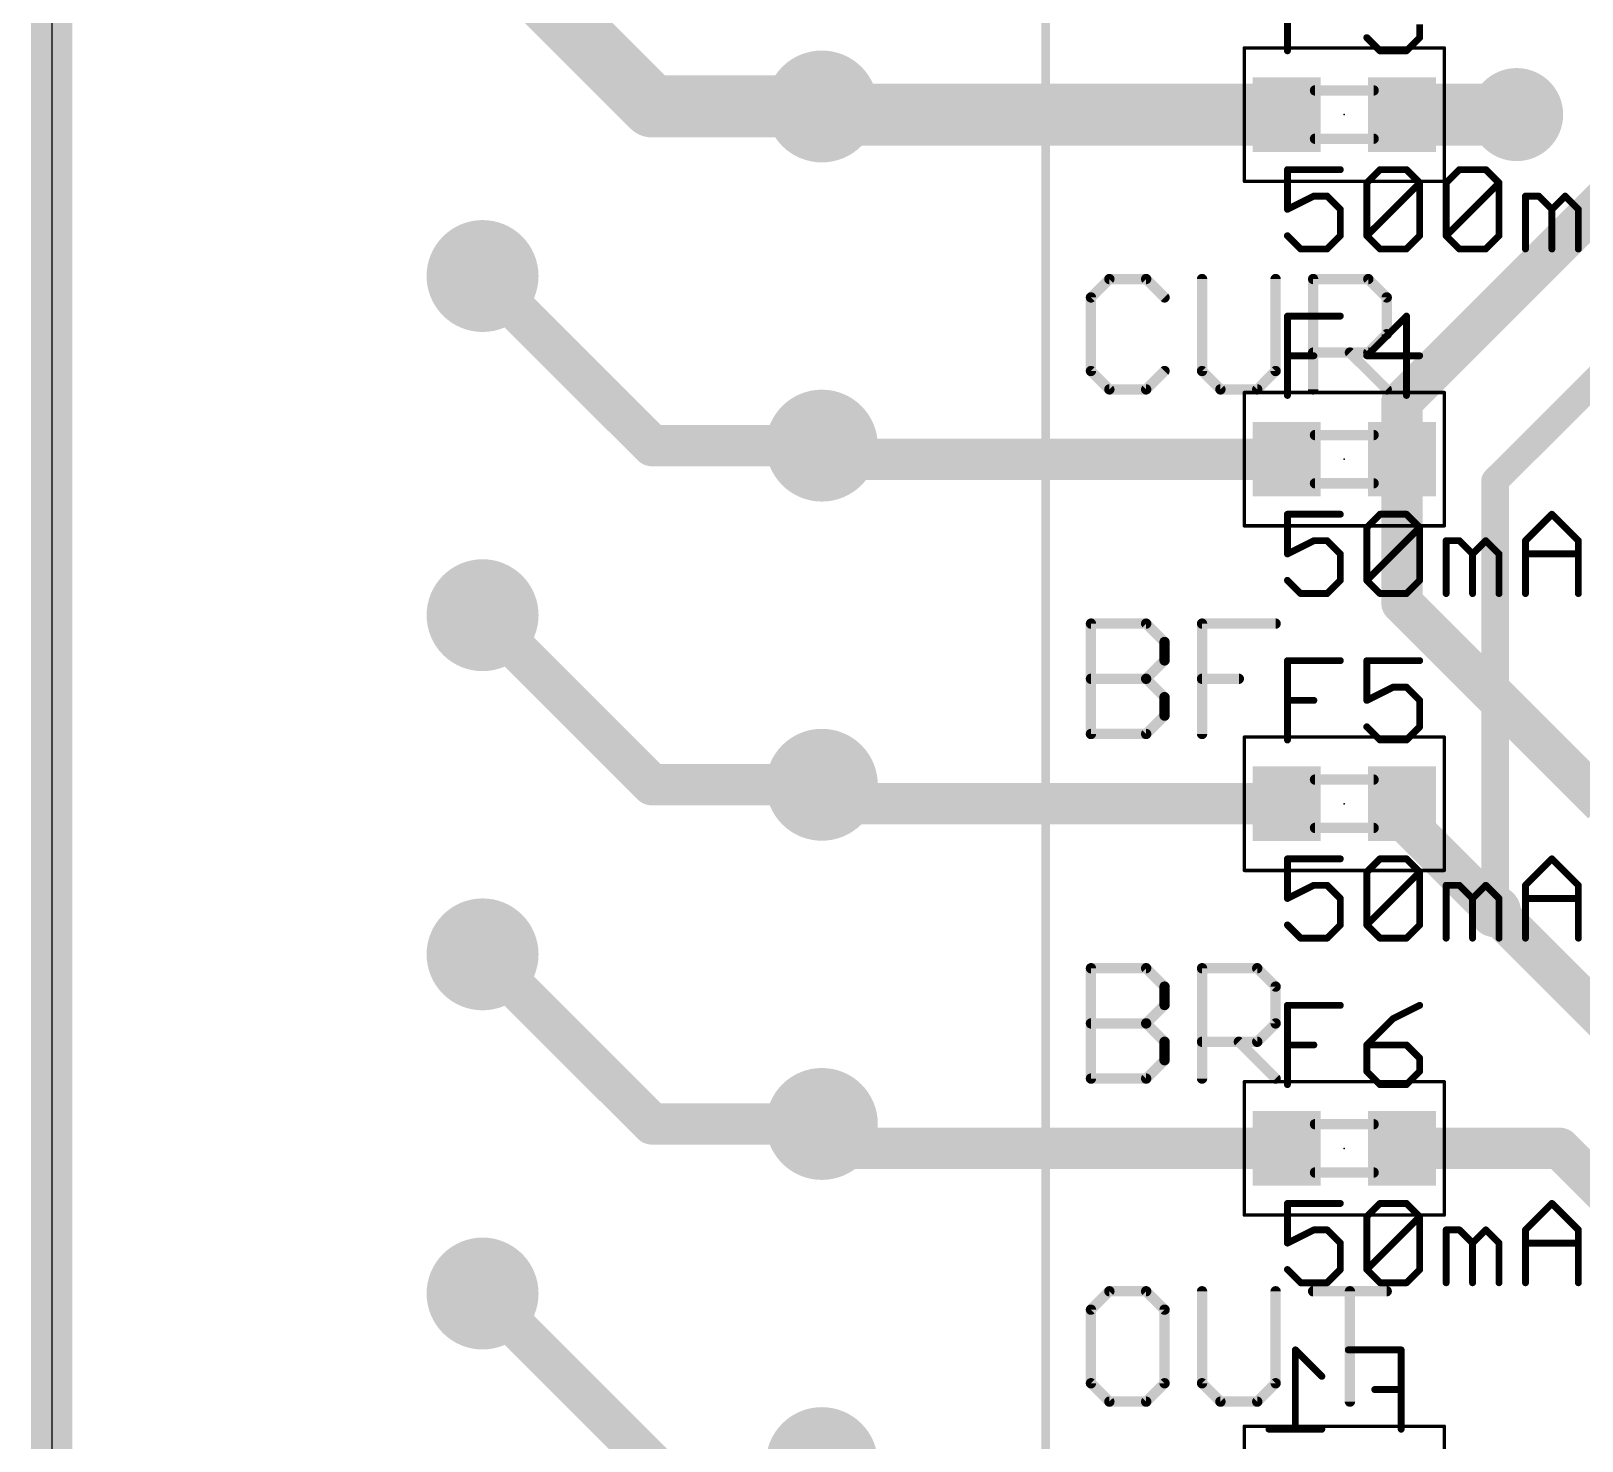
# Model space of a CAD drawing. Extents: x -0.3 to 57.5, y -11.6 to 53.6.
# Drawn here: x -0.3 to 22.55, y 12.2 to 32.98 of the extents above; entities that cross this region are included whole.
import ezdxf

# ---------------------------------------------------------------- set-up
doc = ezdxf.new("R2010")
doc.units = 0
for name, color, linetype in [('1', 14, 'CONTINUOUS'), ('16', 174, 'CONTINUOUS'), ('17', 94, 'CONTINUOUS'), ('18', 94, 'CONTINUOUS'), ('20', 178, 'CONTINUOUS'), ('21', 251, 'CONTINUOUS'), ('23', 178, 'CONTINUOUS'), ('25', 251, 'CONTINUOUS'), ('26', 251, 'CONTINUOUS'), ('27', 251, 'CONTINUOUS'), ('39', 14, 'CONTINUOUS'), ('40', 174, 'CONTINUOUS'), ('51', 251, 'CONTINUOUS')]:
    doc.layers.add(name, color=color, linetype=linetype)

# ---------------------------------------------------------------- blocks, each defined once
blk = doc.blocks.new('ROUNDP')
at = {"const_width": 0.5}
blk.add_lwpolyline([(0, -0.25, 1), (0, 0.25, 1), (0, -0.25)], format="xyb", dxfattribs=at)
blk = doc.blocks.new('RECT')
blk.add_solid([(-0.5, -0.5), (0.5, -0.5), (-0.5, 0.5), (0.5, 0.5)])
blk = doc.blocks.new('ROUNDV')
at = {"const_width": 0.5}
blk.add_lwpolyline([(0, -0.25, 1), (0, 0.25, 1), (0, -0.25)], format="xyb", dxfattribs=at)

msp = doc.modelspace()

# ---------------------------------------------------------------- linework, layer by layer
at = {"layer": '1'}
for points, const_width in [([(0, 53.34), (0, 0)], 0.4064), ([(6.35, 34.37), (8.85, 31.87)], 0.9144), ([(8.85, 31.87), (11.35, 31.87)], 0.9144), ([(11.47, 31.75), (18.2, 31.75)], 0.9144), ([(11.35, 31.87), (11.47, 31.75)], 0.6096), ([(19.9, 31.75), (21.59, 31.75)], 0.9144), ([(24.13, 31.75), (19.9, 27.52)], 0.6096), ([(6.35, 29.37), (8.85, 26.87)], 0.6096), ([(19.9, 27.52), (19.9, 26.67)], 0.6096), ([(8.85, 26.87), (11.35, 26.87)], 0.6096), ([(11.35, 26.87), (11.55, 26.67)], 0.6096), ([(11.55, 26.67), (18.2, 26.67)], 0.6096), ([(19.9, 26.67), (19.9, 24.55)], 0.6096), ([(19.9, 24.55), (22.86, 21.59)], 0.6096), ([(6.35, 24.37), (8.85, 21.87)], 0.6096), ([(8.85, 21.87), (11.35, 21.87)], 0.6096), ([(11.35, 21.87), (11.63, 21.59)], 0.6096), ([(11.63, 21.59), (18.2, 21.59)], 0.6096), ([(19.9, 21.59), (19.9, 21.375)], 0.6096), ([(19.9, 21.375), (21.2725, 20.0025)], 0.6096), ([(21.2725, 20.0025), (24.13, 17.145)], 0.6096), ([(6.35, 19.37), (8.85, 16.87)], 0.6096), ([(8.85, 16.87), (11.35, 16.87)], 0.6096), ([(11.35, 16.87), (11.71, 16.51)], 0.6096), ([(11.71, 16.51), (18.2, 16.51)], 0.6096), ([(19.9, 16.51), (22.225, 16.51)], 0.6096), ([(22.225, 16.51), (23.495, 15.24)], 0.6096), ([(6.35, 14.37), (8.85, 11.87)], 0.6096)]:
    msp.add_lwpolyline(points, dxfattribs=dict(at, const_width=const_width))
for points, const_width in [([(8.85, 32.0986, 1), (8.85, 31.6414)], 0.4572), ([(8.6884, 31.7084, 1), (9.0116, 32.0316)], 0.4572), ([(11.35, 31.6414, 1), (11.35, 32.0986)], 0.4572), ([(11.47, 31.9786, 1), (11.47, 31.5214)], 0.4572), ([(11.4578, 31.9778, 1), (11.2422, 31.7622)], 0.3048), ([(11.3622, 31.6422, 1), (11.5778, 31.8578)], 0.3048), ([(18.2, 31.5214, 1), (18.2, 31.9786)], 0.4572), ([(19.9, 31.9786, 1), (19.9, 31.5214)], 0.4572), ([(21.59, 31.5214, 1), (21.59, 31.9786)], 0.4572), ([(6.4578, 29.4778, 1), (6.2422, 29.2622)], 0.3048), ([(19.7922, 27.6278, 1), (20.0078, 27.4122)], 0.3048), ([(20.0524, 27.52, 1), (19.7476, 27.52)], 0.3048), ([(8.85, 27.0224, 1), (8.85, 26.7176)], 0.3048), ([(8.7422, 26.7622, 1), (8.9578, 26.9778)], 0.3048), ([(11.4578, 26.9778, 1), (11.2422, 26.7622)], 0.3048), ([(11.35, 26.7176, 1), (11.35, 27.0224)], 0.3048), ([(11.55, 26.8224, 1), (11.55, 26.5176)], 0.3048), ([(18.2, 26.5176, 1), (18.2, 26.8224)], 0.3048), ([(20.0524, 26.67, 1), (19.7476, 26.67)], 0.3048), ([(11.4422, 26.5622, 1), (11.6578, 26.7778)], 0.3048), ([(19.7476, 26.67, 1), (20.0524, 26.67)], 0.3048), ([(20.0078, 24.6578, 1), (19.7922, 24.4422)], 0.3048), ([(19.7476, 24.55, 1), (20.0524, 24.55)], 0.3048), ([(6.4578, 24.4778, 1), (6.2422, 24.2622)], 0.3048), ([(8.85, 22.0224, 1), (8.85, 21.7176)], 0.3048), ([(11.4578, 21.9778, 1), (11.2422, 21.7622)], 0.3048), ([(11.35, 21.7176, 1), (11.35, 22.0224)], 0.3048), ([(8.7422, 21.7622, 1), (8.9578, 21.9778)], 0.3048), ([(11.63, 21.7424, 1), (11.63, 21.4376)], 0.3048), ([(11.5222, 21.4822, 1), (11.7378, 21.6978)], 0.3048), ([(18.2, 21.4376, 1), (18.2, 21.7424)], 0.3048), ([(20.0524, 21.59, 1), (19.7476, 21.59)], 0.3048), ([(20.0078, 21.4828, 1), (19.7922, 21.2672)], 0.3048), ([(19.7476, 21.375, 1), (20.0524, 21.375)], 0.3048), ([(21.3803, 20.1103, 1), (21.1647, 19.8947)], 0.3048), ([(21.1647, 19.8947, 1), (21.3803, 20.1103)], 0.3048), ([(6.4578, 19.4778, 1), (6.2422, 19.2622)], 0.3048), ([(8.85, 17.0224, 1), (8.85, 16.7176)], 0.3048), ([(11.4578, 16.9778, 1), (11.2422, 16.7622)], 0.3048), ([(11.35, 16.7176, 1), (11.35, 17.0224)], 0.3048), ([(8.7422, 16.7622, 1), (8.9578, 16.9778)], 0.3048), ([(11.71, 16.6624, 1), (11.71, 16.3576)], 0.3048), ([(11.6022, 16.4022, 1), (11.8178, 16.6178)], 0.3048), ([(18.2, 16.3576, 1), (18.2, 16.6624)], 0.3048), ([(19.9, 16.6624, 1), (19.9, 16.3576)], 0.3048), ([(22.3328, 16.6178, 1), (22.1172, 16.4022)], 0.3048), ([(22.225, 16.3576, 1), (22.225, 16.6624)], 0.3048), ([(6.4578, 14.4778, 1), (6.2422, 14.2622)], 0.3048)]:
    msp.add_lwpolyline(points, format="xyb", dxfattribs=dict(at, const_width=const_width))
at = {"layer": '16'}
for points, const_width in [([(0, 0), (0, 53.34)], 0.6096), ([(23.495, 28.575), (21.2725, 26.3525)], 0.4064), ([(21.2725, 26.3525), (21.2725, 20.0025)], 0.4064)]:
    msp.add_lwpolyline(points, dxfattribs=dict(at, const_width=const_width))
at = {"layer": '16', "const_width": 0.2032}
for points in [[(21.3741, 26.3525, 1), (21.1709, 26.3525)], [(21.2007, 26.4243, 1), (21.3443, 26.2807)], [(21.1709, 20.0025, 1), (21.3741, 20.0025)]]:
    msp.add_lwpolyline(points, format="xyb", dxfattribs=at)
at = {"layer": '20'}
msp.add_line((0, 53.33), (0, 0), dxfattribs=at)
at = {"layer": '21'}
for points, const_width in [([(-0.15, 42.12), (-0.15, 8.81)], 0.127), ([(14.65, 8.81), (14.65, 42.12)], 0.127), ([(15.5874, 29.3257), (15.3162, 29.0545)], 0.1524), ([(16.1297, 29.3257), (15.5874, 29.3257)], 0.1524), ([(16.4009, 29.0545), (16.1297, 29.3257)], 0.1524), ([(16.9534, 29.3257), (16.9534, 27.9699)], 0.1524), ([(18.038, 27.9699), (18.038, 29.3257)], 0.1524), ([(18.5905, 27.6987), (18.5905, 29.3257)], 0.1524), ([(18.5905, 29.3257), (19.404, 29.3257)], 0.1524), ([(19.404, 29.3257), (19.6752, 29.0545)], 0.1524), ([(15.3162, 29.0545), (15.3162, 27.9699)], 0.1524), ([(19.6752, 29.0545), (19.6752, 28.5122)], 0.1524), ([(19.6752, 28.5122), (19.404, 28.241)], 0.1524), ([(19.404, 28.241), (18.5905, 28.241)], 0.1524), ([(19.1328, 28.241), (19.6752, 27.6987)], 0.1524), ([(15.3162, 27.9699), (15.5874, 27.6987)], 0.1524), ([(16.1297, 27.6987), (16.4009, 27.9699)], 0.1524), ([(16.9534, 27.9699), (17.2245, 27.6987)], 0.1524), ([(17.7669, 27.6987), (18.038, 27.9699)], 0.1524), ([(15.5874, 27.6987), (16.1297, 27.6987)], 0.1524), ([(17.2245, 27.6987), (17.7669, 27.6987)], 0.1524), ([(15.3162, 22.6187), (15.3162, 24.2457)], 0.1524), ([(15.3162, 24.2457), (16.1297, 24.2457)], 0.1524), ([(16.1297, 24.2457), (16.4009, 23.9745)], 0.1524), ([(16.9534, 22.6187), (16.9534, 24.2457)], 0.1524), ([(16.9534, 24.2457), (18.038, 24.2457)], 0.1524), ([(16.4009, 23.9745), (16.4009, 23.7034)], 0.1524), ([(16.4009, 23.7034), (16.1297, 23.4322)], 0.1524), ([(15.3162, 23.4322), (16.1297, 23.4322)], 0.1524), ([(16.1297, 23.4322), (16.4009, 23.161)], 0.1524), ([(16.9534, 23.4322), (17.4957, 23.4322)], 0.1524), ([(16.4009, 23.161), (16.4009, 22.8899)], 0.1524), ([(16.4009, 22.8899), (16.1297, 22.6187)], 0.1524), ([(16.1297, 22.6187), (15.3162, 22.6187)], 0.1524), ([(15.3162, 17.5387), (15.3162, 19.1657)], 0.1524), ([(15.3162, 19.1657), (16.1297, 19.1657)], 0.1524), ([(16.1297, 19.1657), (16.4009, 18.8945)], 0.1524), ([(16.9534, 17.5387), (16.9534, 19.1657)], 0.1524), ([(16.9534, 19.1657), (17.7669, 19.1657)], 0.1524), ([(17.7669, 19.1657), (18.038, 18.8945)], 0.1524), ([(16.4009, 18.8945), (16.4009, 18.6234)], 0.1524), ([(18.038, 18.8945), (18.038, 18.3522)], 0.1524), ([(16.4009, 18.6234), (16.1297, 18.3522)], 0.1524), ([(15.3162, 18.3522), (16.1297, 18.3522)], 0.1524), ([(16.1297, 18.3522), (16.4009, 18.081)], 0.1524), ([(18.038, 18.3522), (17.7669, 18.081)], 0.1524), ([(16.4009, 18.081), (16.4009, 17.8099)], 0.1524), ([(17.7669, 18.081), (16.9534, 18.081)], 0.1524), ([(17.4957, 18.081), (18.038, 17.5387)], 0.1524), ([(16.4009, 17.8099), (16.1297, 17.5387)], 0.1524), ([(16.1297, 17.5387), (15.3162, 17.5387)], 0.1524), ([(15.5874, 14.4032), (15.3162, 14.132)], 0.1524), ([(16.1297, 14.4032), (15.5874, 14.4032)], 0.1524), ([(16.4009, 14.132), (16.1297, 14.4032)], 0.1524), ([(16.9534, 14.4032), (16.9534, 13.0474)], 0.1524), ([(18.038, 13.0474), (18.038, 14.4032)], 0.1524), ([(18.5905, 14.4032), (19.6752, 14.4032)], 0.1524), ([(19.1328, 12.7762), (19.1328, 14.4032)], 0.1524), ([(15.3162, 14.132), (15.3162, 13.0474)], 0.1524), ([(16.4009, 13.0474), (16.4009, 14.132)], 0.1524), ([(15.3162, 13.0474), (15.5874, 12.7762)], 0.1524), ([(16.1297, 12.7762), (16.4009, 13.0474)], 0.1524), ([(16.9534, 13.0474), (17.2245, 12.7762)], 0.1524), ([(17.7669, 12.7762), (18.038, 13.0474)], 0.1524), ([(15.5874, 12.7762), (16.1297, 12.7762)], 0.1524), ([(17.2245, 12.7762), (17.7669, 12.7762)], 0.1524)]:
    msp.add_lwpolyline(points, dxfattribs=dict(at, const_width=const_width))
at = {"layer": '21', "const_width": 0.0762}
for points in [[(15.5874, 29.3638, 1), (15.5874, 29.2876)], [(15.6143, 29.2987, 1), (15.5604, 29.3526)], [(16.1566, 29.3526, 1), (16.1028, 29.2987)], [(16.1297, 29.2876, 1), (16.1297, 29.3638)], [(16.9915, 29.3257, 1), (16.9153, 29.3257)], [(18.0761, 29.3257, 1), (17.9999, 29.3257)], [(18.6286, 29.3257, 1), (18.5524, 29.3257)], [(18.5905, 29.3638, 1), (18.5905, 29.2876)], [(19.4309, 29.3526, 1), (19.3771, 29.2987)], [(19.404, 29.2876, 1), (19.404, 29.3638)], [(15.3543, 29.0545, 1), (15.2781, 29.0545)], [(15.2893, 29.0815, 1), (15.3431, 29.0276)], [(16.3739, 29.0276, 1), (16.4278, 29.0815)], [(19.7133, 29.0545, 1), (19.6371, 29.0545)], [(19.6482, 29.0276, 1), (19.7021, 29.0815)], [(19.7021, 28.4853, 1), (19.6482, 28.5391)], [(19.6371, 28.5122, 1), (19.7133, 28.5122)], [(18.5905, 28.2791, 1), (18.5905, 28.2029)], [(19.1598, 28.268, 1), (19.1059, 28.2141)], [(19.3771, 28.268, 1), (19.4309, 28.2141)], [(19.404, 28.2029, 1), (19.404, 28.2791)], [(15.3431, 27.9968, 1), (15.2893, 27.9429)], [(15.2781, 27.9699, 1), (15.3543, 27.9699)], [(16.4278, 27.9429, 1), (16.3739, 27.9968)], [(16.9803, 27.9968, 1), (16.9264, 27.9429)], [(16.9153, 27.9699, 1), (16.9915, 27.9699)], [(17.9999, 27.9699, 1), (18.0761, 27.9699)], [(18.065, 27.9429, 1), (18.0111, 27.9968)], [(15.5874, 27.7368, 1), (15.5874, 27.6606)], [(15.5604, 27.6718, 1), (15.6143, 27.7256)], [(16.1028, 27.7256, 1), (16.1566, 27.6718)], [(16.1297, 27.6606, 1), (16.1297, 27.7368)], [(17.2245, 27.7368, 1), (17.2245, 27.6606)], [(17.1976, 27.6718, 1), (17.2515, 27.7256)], [(17.7399, 27.7256, 1), (17.7938, 27.6718)], [(17.7669, 27.6606, 1), (17.7669, 27.7368)], [(18.5524, 27.6987, 1), (18.6286, 27.6987)], [(19.6482, 27.6718, 1), (19.7021, 27.7256)], [(15.3543, 24.2457, 1), (15.2781, 24.2457)], [(15.3162, 24.2838, 1), (15.3162, 24.2076)], [(16.1566, 24.2726, 1), (16.1028, 24.2187)], [(16.1297, 24.2076, 1), (16.1297, 24.2838)], [(16.9915, 24.2457, 1), (16.9153, 24.2457)], [(16.9534, 24.2838, 1), (16.9534, 24.2076)], [(18.038, 24.2076, 1), (18.038, 24.2838)], [(16.439, 23.9745, 1), (16.3628, 23.9745)], [(16.3739, 23.9476, 1), (16.4278, 24.0015)], [(16.4278, 23.6764, 1), (16.3739, 23.7303)], [(16.3628, 23.7034, 1), (16.439, 23.7034)], [(15.3162, 23.4703, 1), (15.3162, 23.3941)], [(16.1566, 23.4591, 1), (16.1028, 23.4053)], [(16.1028, 23.4591, 1), (16.1566, 23.4053)], [(16.1297, 23.3941, 1), (16.1297, 23.4703)], [(16.9534, 23.4703, 1), (16.9534, 23.3941)], [(17.4957, 23.3941, 1), (17.4957, 23.4703)], [(16.439, 23.161, 1), (16.3628, 23.161)], [(16.3739, 23.1341, 1), (16.4278, 23.188)], [(16.3628, 22.8899, 1), (16.439, 22.8899)], [(16.4278, 22.8629, 1), (16.3739, 22.9168)], [(15.3162, 22.6568, 1), (15.3162, 22.5806)], [(15.2781, 22.6187, 1), (15.3543, 22.6187)], [(16.1028, 22.6456, 1), (16.1566, 22.5918)], [(16.1297, 22.5806, 1), (16.1297, 22.6568)], [(16.9153, 22.6187, 1), (16.9915, 22.6187)], [(15.3543, 19.1657, 1), (15.2781, 19.1657)], [(15.3162, 19.2038, 1), (15.3162, 19.1276)], [(16.1566, 19.1926, 1), (16.1028, 19.1387)], [(16.1297, 19.1276, 1), (16.1297, 19.2038)], [(16.9915, 19.1657, 1), (16.9153, 19.1657)], [(16.9534, 19.2038, 1), (16.9534, 19.1276)], [(17.7938, 19.1926, 1), (17.7399, 19.1387)], [(17.7669, 19.1276, 1), (17.7669, 19.2038)], [(16.439, 18.8945, 1), (16.3628, 18.8945)], [(16.3739, 18.8676, 1), (16.4278, 18.9215)], [(18.0761, 18.8945, 1), (17.9999, 18.8945)], [(18.0111, 18.8676, 1), (18.065, 18.9215)], [(16.3628, 18.6234, 1), (16.439, 18.6234)], [(16.4278, 18.5964, 1), (16.3739, 18.6503)], [(15.3162, 18.3903, 1), (15.3162, 18.3141)], [(16.1566, 18.3791, 1), (16.1028, 18.3253)], [(16.1028, 18.3791, 1), (16.1566, 18.3253)], [(16.1297, 18.3141, 1), (16.1297, 18.3903)], [(17.9999, 18.3522, 1), (18.0761, 18.3522)], [(18.065, 18.3253, 1), (18.0111, 18.3791)], [(16.439, 18.081, 1), (16.3628, 18.081)], [(16.3739, 18.0541, 1), (16.4278, 18.108)], [(16.9534, 18.1191, 1), (16.9534, 18.0429)], [(17.5226, 18.108, 1), (17.4687, 18.0541)], [(17.7399, 18.108, 1), (17.7938, 18.0541)], [(17.7669, 18.0429, 1), (17.7669, 18.1191)], [(16.3628, 17.8099, 1), (16.439, 17.8099)], [(16.4278, 17.7829, 1), (16.3739, 17.8368)], [(15.3162, 17.5768, 1), (15.3162, 17.5006)], [(16.1028, 17.5656, 1), (16.1566, 17.5118)], [(16.1297, 17.5006, 1), (16.1297, 17.5768)], [(18.0111, 17.5118, 1), (18.065, 17.5656)], [(15.2781, 17.5387, 1), (15.3543, 17.5387)], [(16.9153, 17.5387, 1), (16.9915, 17.5387)], [(15.5874, 14.4413, 1), (15.5874, 14.3651)], [(15.6143, 14.3762, 1), (15.5604, 14.4301)], [(16.1566, 14.4301, 1), (16.1028, 14.3762)], [(16.1297, 14.3651, 1), (16.1297, 14.4413)], [(16.9915, 14.4032, 1), (16.9153, 14.4032)], [(18.0761, 14.4032, 1), (17.9999, 14.4032)], [(18.5905, 14.4413, 1), (18.5905, 14.3651)], [(19.1709, 14.4032, 1), (19.0947, 14.4032)], [(19.6752, 14.3651, 1), (19.6752, 14.4413)], [(15.3543, 14.132, 1), (15.2781, 14.132)], [(15.2893, 14.159, 1), (15.3431, 14.1051)], [(16.439, 14.132, 1), (16.3628, 14.132)], [(16.3739, 14.1051, 1), (16.4278, 14.159)], [(15.3431, 13.0743, 1), (15.2893, 13.0204)], [(15.2781, 13.0474, 1), (15.3543, 13.0474)], [(16.3628, 13.0474, 1), (16.439, 13.0474)], [(16.4278, 13.0204, 1), (16.3739, 13.0743)], [(16.9803, 13.0743, 1), (16.9264, 13.0204)], [(16.9153, 13.0474, 1), (16.9915, 13.0474)], [(17.9999, 13.0474, 1), (18.0761, 13.0474)], [(18.065, 13.0204, 1), (18.0111, 13.0743)], [(15.5874, 12.8143, 1), (15.5874, 12.7381)], [(15.5604, 12.7493, 1), (15.6143, 12.8031)], [(16.1028, 12.8031, 1), (16.1566, 12.7493)], [(16.1297, 12.7381, 1), (16.1297, 12.8143)], [(17.2245, 12.8143, 1), (17.2245, 12.7381)], [(17.1976, 12.7493, 1), (17.2515, 12.8031)], [(17.7399, 12.8031, 1), (17.7938, 12.7493)], [(17.7669, 12.7381, 1), (17.7669, 12.8143)], [(19.0947, 12.7762, 1), (19.1709, 12.7762)]]:
    msp.add_lwpolyline(points, format="xyb", dxfattribs=at)
at = {"layer": '23'}
for p in [(19.05, 31.75), (19.05, 26.67), (19.05, 21.59), (19.05, 16.51)]:
    msp.add_point(p, dxfattribs=at)
at = {"layer": '25', "const_width": 0.1016}
for points in [[(18.2118, 32.6898), (18.2118, 33.8592)], [(19.5761, 32.6898), (19.3812, 32.8847)], [(20.1608, 32.8847), (19.9659, 32.6898)], [(20.1608, 33.0796), (20.1608, 32.8847)], [(19.9659, 32.6898), (19.5761, 32.6898)], [(18.2118, 27.6098), (18.2118, 28.7792)], [(18.2118, 28.7792), (18.9914, 28.7792)], [(19.9659, 28.7792), (19.3812, 28.1945)], [(19.9659, 27.6098), (19.9659, 28.7792)], [(18.2118, 28.1945), (18.6016, 28.1945)], [(19.3812, 28.1945), (20.1608, 28.1945)], [(18.2118, 22.5298), (18.2118, 23.6992)], [(18.2118, 23.6992), (18.9914, 23.6992)], [(20.1608, 23.6992), (19.3812, 23.6992)], [(19.3812, 23.6992), (19.3812, 23.1145)], [(19.3812, 23.1145), (19.771, 23.3094)], [(19.771, 23.3094), (19.9659, 23.3094)], [(19.9659, 23.3094), (20.1608, 23.1145)], [(18.2118, 23.1145), (18.6016, 23.1145)], [(20.1608, 23.1145), (20.1608, 22.7247)], [(19.5761, 22.5298), (19.3812, 22.7247)], [(20.1608, 22.7247), (19.9659, 22.5298)], [(19.9659, 22.5298), (19.5761, 22.5298)], [(18.2118, 17.4498), (18.2118, 18.6192)], [(18.2118, 18.6192), (18.9914, 18.6192)], [(20.1608, 18.6192), (19.771, 18.4243)], [(19.771, 18.4243), (19.3812, 18.0345)], [(18.2118, 18.0345), (18.6016, 18.0345)], [(19.3812, 18.0345), (19.3812, 17.6447)], [(19.9659, 18.0345), (19.3812, 18.0345)], [(20.1608, 17.8396), (19.9659, 18.0345)], [(20.1608, 17.6447), (20.1608, 17.8396)], [(19.3812, 17.6447), (19.5761, 17.4498)], [(19.9659, 17.4498), (20.1608, 17.6447)], [(19.5761, 17.4498), (19.9659, 17.4498)]]:
    msp.add_lwpolyline(points, dxfattribs=at)
at = {"layer": '25', "const_width": 0.0508}
for points in [[(19.3992, 32.9027, 1), (19.3632, 32.8667)], [(20.1788, 32.8667, 1), (20.1428, 32.9027)], [(18.1864, 32.6898, 1), (18.2372, 32.6898)], [(19.5761, 32.7152, 1), (19.5761, 32.6644)], [(19.5581, 32.6718, 1), (19.5941, 32.7078)], [(19.9479, 32.7078, 1), (19.9839, 32.6718)], [(19.9659, 32.6644, 1), (19.9659, 32.7152)], [(20.1354, 32.8847, 1), (20.1862, 32.8847)], [(18.2372, 28.7792, 1), (18.1864, 28.7792)], [(18.2118, 28.8046, 1), (18.2118, 28.7538)], [(18.9914, 28.7538, 1), (18.9914, 28.8046)], [(19.9913, 28.7792, 1), (19.9405, 28.7792)], [(19.9839, 28.7612, 1), (19.9479, 28.7972)], [(18.2118, 28.2199, 1), (18.2118, 28.1691)], [(18.6016, 28.1691, 1), (18.6016, 28.2199)], [(19.3632, 28.2125, 1), (19.3992, 28.1765)], [(19.3812, 28.2199, 1), (19.3812, 28.1691)], [(20.1608, 28.1691, 1), (20.1608, 28.2199)], [(18.1864, 27.6098, 1), (18.2372, 27.6098)], [(19.9405, 27.6098, 1), (19.9913, 27.6098)], [(18.2372, 23.6992, 1), (18.1864, 23.6992)], [(18.2118, 23.7246, 1), (18.2118, 23.6738)], [(18.9914, 23.6738, 1), (18.9914, 23.7246)], [(19.3812, 23.7246, 1), (19.3812, 23.6738)], [(19.4066, 23.6992, 1), (19.3558, 23.6992)], [(20.1608, 23.6738, 1), (20.1608, 23.7246)], [(19.771, 23.3348, 1), (19.771, 23.284)], [(19.7824, 23.2867, 1), (19.7596, 23.3321)], [(19.9839, 23.3274, 1), (19.9479, 23.2914)], [(19.9659, 23.284, 1), (19.9659, 23.3348)], [(18.2118, 23.1399, 1), (18.2118, 23.0891)], [(18.6016, 23.0891, 1), (18.6016, 23.1399)], [(19.3698, 23.1372, 1), (19.3926, 23.0918)], [(19.3558, 23.1145, 1), (19.4066, 23.1145)], [(20.1862, 23.1145, 1), (20.1354, 23.1145)], [(20.1428, 23.0965, 1), (20.1788, 23.1325)], [(19.3992, 22.7427, 1), (19.3632, 22.7067)], [(20.1354, 22.7247, 1), (20.1862, 22.7247)], [(20.1788, 22.7067, 1), (20.1428, 22.7427)], [(18.1864, 22.5298, 1), (18.2372, 22.5298)], [(19.5761, 22.5552, 1), (19.5761, 22.5044)], [(19.5581, 22.5118, 1), (19.5941, 22.5478)], [(19.9479, 22.5478, 1), (19.9839, 22.5118)], [(19.9659, 22.5044, 1), (19.9659, 22.5552)], [(18.2372, 18.6192, 1), (18.1864, 18.6192)], [(18.2118, 18.6446, 1), (18.2118, 18.5938)], [(18.9914, 18.5938, 1), (18.9914, 18.6446)], [(20.1722, 18.5965, 1), (20.1494, 18.6419)], [(19.7596, 18.447, 1), (19.7824, 18.4016)], [(19.789, 18.4063, 1), (19.753, 18.4423)], [(18.2118, 18.0599, 1), (18.2118, 18.0091)], [(18.6016, 18.0091, 1), (18.6016, 18.0599)], [(19.3632, 18.0525, 1), (19.3992, 18.0165)], [(19.4066, 18.0345, 1), (19.3558, 18.0345)], [(19.3812, 18.0599, 1), (19.3812, 18.0091)], [(19.9839, 18.0525, 1), (19.9479, 18.0165)], [(19.9659, 18.0091, 1), (19.9659, 18.0599)], [(20.1862, 17.8396, 1), (20.1354, 17.8396)], [(20.1428, 17.8216, 1), (20.1788, 17.8576)], [(19.3992, 17.6627, 1), (19.3632, 17.6267)], [(19.3558, 17.6447, 1), (19.4066, 17.6447)], [(20.1354, 17.6447, 1), (20.1862, 17.6447)], [(20.1788, 17.6267, 1), (20.1428, 17.6627)], [(18.1864, 17.4498, 1), (18.2372, 17.4498)], [(19.5761, 17.4752, 1), (19.5761, 17.4244)], [(19.5581, 17.4318, 1), (19.5941, 17.4678)], [(19.9479, 17.4678, 1), (19.9839, 17.4318)], [(19.9659, 17.4244, 1), (19.9659, 17.4752)]]:
    msp.add_lwpolyline(points, format="xyb", dxfattribs=at)
at = {"layer": '26', "const_width": 0.0508}
for points in [[(18.347, 13.5572, 1), (18.311, 13.5212)], [(18.3544, 13.5392, 1), (18.3036, 13.5392)], [(19.1086, 13.5646, 1), (19.1086, 13.5138)], [(19.9136, 13.5392, 1), (19.8628, 13.5392)], [(19.8882, 13.5138, 1), (19.8882, 13.5646)], [(18.7008, 13.1314, 1), (18.7368, 13.1674)], [(19.4984, 12.9799, 1), (19.4984, 12.9291)], [(19.8882, 12.9291, 1), (19.8882, 12.9799)], [(17.9392, 12.3952, 1), (17.9392, 12.3444)], [(18.3036, 12.3698, 1), (18.3544, 12.3698)], [(18.7188, 12.3444, 1), (18.7188, 12.3952)], [(19.8628, 12.3698, 1), (19.9136, 12.3698)]]:
    msp.add_lwpolyline(points, format="xyb", dxfattribs=at)
at = {"layer": '26', "const_width": 0.1016}
for points in [[(18.7188, 13.1494), (18.329, 13.5392)], [(18.329, 13.5392), (18.329, 12.3698)], [(19.8882, 13.5392), (19.1086, 13.5392)], [(19.8882, 12.3698), (19.8882, 13.5392)], [(19.8882, 12.9545), (19.4984, 12.9545)], [(18.7188, 12.3698), (17.9392, 12.3698)]]:
    msp.add_lwpolyline(points, dxfattribs=at)
at = {"layer": '27', "const_width": 0.1016}
for points in [[(18.9914, 30.9382), (18.2118, 30.9382)], [(18.2118, 30.9382), (18.2118, 30.3535)], [(19.3812, 30.7433), (19.5761, 30.9382)], [(19.5761, 30.9382), (19.9659, 30.9382)], [(19.9659, 30.9382), (20.1608, 30.7433)], [(20.5506, 30.7433), (20.7455, 30.9382)], [(20.7455, 30.9382), (21.1353, 30.9382)], [(21.1353, 30.9382), (21.3302, 30.7433)], [(19.3812, 29.9637), (19.3812, 30.7433)], [(19.3812, 29.9637), (20.1608, 30.7433)], [(20.1608, 30.7433), (20.1608, 29.9637)], [(20.5506, 29.9637), (20.5506, 30.7433)], [(20.5506, 29.9637), (21.3302, 30.7433)], [(21.3302, 30.7433), (21.3302, 29.9637)], [(18.2118, 30.3535), (18.6016, 30.5484)], [(18.6016, 30.5484), (18.7965, 30.5484)], [(18.7965, 30.5484), (18.9914, 30.3535)], [(18.9914, 30.3535), (18.9914, 29.9637)], [(21.72, 29.7688), (21.72, 30.5484)], [(21.72, 30.5484), (21.9149, 30.5484)], [(21.9149, 30.5484), (22.1098, 30.3535)], [(22.1098, 30.3535), (22.3047, 30.5484)], [(22.1098, 30.3535), (22.1098, 29.7688)], [(22.3047, 30.5484), (22.4996, 30.3535)], [(22.4996, 30.3535), (22.4996, 29.7688)], [(18.4067, 29.7688), (18.2118, 29.9637)], [(18.9914, 29.9637), (18.7965, 29.7688)], [(19.5761, 29.7688), (19.3812, 29.9637)], [(20.1608, 29.9637), (19.9659, 29.7688)], [(20.7455, 29.7688), (20.5506, 29.9637)], [(21.3302, 29.9637), (21.1353, 29.7688)], [(18.7965, 29.7688), (18.4067, 29.7688)], [(19.9659, 29.7688), (19.5761, 29.7688)], [(21.1353, 29.7688), (20.7455, 29.7688)], [(18.9914, 25.8582), (18.2118, 25.8582)], [(18.2118, 25.8582), (18.2118, 25.2735)], [(19.3812, 25.6633), (19.5761, 25.8582)], [(19.5761, 25.8582), (19.9659, 25.8582)], [(19.9659, 25.8582), (20.1608, 25.6633)], [(21.72, 25.4684), (22.1098, 25.8582)], [(22.1098, 25.8582), (22.4996, 25.4684)], [(19.3812, 24.8837), (19.3812, 25.6633)], [(19.3812, 24.8837), (20.1608, 25.6633)], [(20.1608, 25.6633), (20.1608, 24.8837)], [(18.2118, 25.2735), (18.6016, 25.4684)], [(18.6016, 25.4684), (18.7965, 25.4684)], [(18.7965, 25.4684), (18.9914, 25.2735)], [(20.5506, 24.6888), (20.5506, 25.4684)], [(20.5506, 25.4684), (20.7455, 25.4684)], [(20.7455, 25.4684), (20.9404, 25.2735)], [(20.9404, 25.2735), (21.1353, 25.4684)], [(21.1353, 25.4684), (21.3302, 25.2735)], [(21.72, 24.6888), (21.72, 25.4684)], [(22.4996, 25.4684), (22.4996, 24.6888)], [(18.9914, 25.2735), (18.9914, 24.8837)], [(20.9404, 25.2735), (20.9404, 24.6888)], [(21.3302, 25.2735), (21.3302, 24.6888)], [(21.72, 25.2735), (22.4996, 25.2735)], [(18.4067, 24.6888), (18.2118, 24.8837)], [(18.9914, 24.8837), (18.7965, 24.6888)], [(19.5761, 24.6888), (19.3812, 24.8837)], [(20.1608, 24.8837), (19.9659, 24.6888)], [(18.7965, 24.6888), (18.4067, 24.6888)], [(19.9659, 24.6888), (19.5761, 24.6888)], [(18.9914, 20.7782), (18.2118, 20.7782)], [(18.2118, 20.7782), (18.2118, 20.1935)], [(19.3812, 20.5833), (19.5761, 20.7782)], [(19.5761, 20.7782), (19.9659, 20.7782)], [(19.9659, 20.7782), (20.1608, 20.5833)], [(21.72, 20.3884), (22.1098, 20.7782)], [(22.1098, 20.7782), (22.4996, 20.3884)], [(19.3812, 19.8037), (19.3812, 20.5833)], [(19.3812, 19.8037), (20.1608, 20.5833)], [(20.1608, 20.5833), (20.1608, 19.8037)], [(18.2118, 20.1935), (18.6016, 20.3884)], [(18.6016, 20.3884), (18.7965, 20.3884)], [(18.7965, 20.3884), (18.9914, 20.1935)], [(20.5506, 19.6088), (20.5506, 20.3884)], [(20.5506, 20.3884), (20.7455, 20.3884)], [(20.7455, 20.3884), (20.9404, 20.1935)], [(20.9404, 20.1935), (21.1353, 20.3884)], [(21.1353, 20.3884), (21.3302, 20.1935)], [(21.72, 19.6088), (21.72, 20.3884)], [(22.4996, 20.3884), (22.4996, 19.6088)], [(18.9914, 20.1935), (18.9914, 19.8037)], [(20.9404, 20.1935), (20.9404, 19.6088)], [(21.3302, 20.1935), (21.3302, 19.6088)], [(21.72, 20.1935), (22.4996, 20.1935)], [(18.4067, 19.6088), (18.2118, 19.8037)], [(18.7965, 19.6088), (18.4067, 19.6088)], [(18.9914, 19.8037), (18.7965, 19.6088)], [(19.5761, 19.6088), (19.3812, 19.8037)], [(19.9659, 19.6088), (19.5761, 19.6088)], [(20.1608, 19.8037), (19.9659, 19.6088)], [(18.9914, 15.6982), (18.2118, 15.6982)], [(18.2118, 15.6982), (18.2118, 15.1135)], [(19.3812, 15.5033), (19.5761, 15.6982)], [(19.3812, 14.7237), (19.3812, 15.5033)], [(19.3812, 14.7237), (20.1608, 15.5033)], [(19.5761, 15.6982), (19.9659, 15.6982)], [(19.9659, 15.6982), (20.1608, 15.5033)], [(20.1608, 15.5033), (20.1608, 14.7237)], [(21.72, 15.3084), (22.1098, 15.6982)], [(22.1098, 15.6982), (22.4996, 15.3084)], [(18.2118, 15.1135), (18.6016, 15.3084)], [(18.6016, 15.3084), (18.7965, 15.3084)], [(18.7965, 15.3084), (18.9914, 15.1135)], [(20.5506, 14.5288), (20.5506, 15.3084)], [(20.5506, 15.3084), (20.7455, 15.3084)], [(20.7455, 15.3084), (20.9404, 15.1135)], [(20.9404, 15.1135), (21.1353, 15.3084)], [(21.1353, 15.3084), (21.3302, 15.1135)], [(21.72, 14.5288), (21.72, 15.3084)], [(22.4996, 15.3084), (22.4996, 14.5288)], [(18.9914, 15.1135), (18.9914, 14.7237)], [(20.9404, 15.1135), (20.9404, 14.5288)], [(21.3302, 15.1135), (21.3302, 14.5288)], [(21.72, 15.1135), (22.4996, 15.1135)], [(18.4067, 14.5288), (18.2118, 14.7237)], [(18.9914, 14.7237), (18.7965, 14.5288)], [(19.5761, 14.5288), (19.3812, 14.7237)], [(20.1608, 14.7237), (19.9659, 14.5288)], [(18.7965, 14.5288), (18.4067, 14.5288)], [(19.9659, 14.5288), (19.5761, 14.5288)]]:
    msp.add_lwpolyline(points, dxfattribs=at)
at = {"layer": '27', "const_width": 0.0508}
for points in [[(18.2118, 30.9636, 1), (18.2118, 30.9128)], [(18.2372, 30.9382, 1), (18.1864, 30.9382)], [(18.9914, 30.9128, 1), (18.9914, 30.9636)], [(19.5761, 30.9636, 1), (19.5761, 30.9128)], [(19.5941, 30.9202, 1), (19.5581, 30.9562)], [(19.9839, 30.9562, 1), (19.9479, 30.9202)], [(19.9659, 30.9128, 1), (19.9659, 30.9636)], [(20.7455, 30.9636, 1), (20.7455, 30.9128)], [(20.7635, 30.9202, 1), (20.7275, 30.9562)], [(21.1533, 30.9562, 1), (21.1173, 30.9202)], [(21.1353, 30.9128, 1), (21.1353, 30.9636)], [(19.3632, 30.7613, 1), (19.3992, 30.7253)], [(19.4066, 30.7433, 1), (19.3558, 30.7433)], [(20.1862, 30.7433, 1), (20.1354, 30.7433)], [(20.1788, 30.7253, 1), (20.1428, 30.7613)], [(20.1428, 30.7253, 1), (20.1788, 30.7613)], [(20.5326, 30.7613, 1), (20.5686, 30.7253)], [(20.576, 30.7433, 1), (20.5252, 30.7433)], [(21.3556, 30.7433, 1), (21.3048, 30.7433)], [(21.3482, 30.7253, 1), (21.3122, 30.7613)], [(21.3122, 30.7253, 1), (21.3482, 30.7613)], [(18.2004, 30.3762, 1), (18.2232, 30.3308)], [(18.6016, 30.5738, 1), (18.6016, 30.523)], [(18.613, 30.5257, 1), (18.5902, 30.5711)], [(18.8145, 30.5664, 1), (18.7785, 30.5304)], [(18.7965, 30.523, 1), (18.7965, 30.5738)], [(19.0168, 30.3535, 1), (18.966, 30.3535)], [(21.7454, 30.5484, 1), (21.6946, 30.5484)], [(21.72, 30.5738, 1), (21.72, 30.523)], [(21.9328, 30.5664, 1), (21.8969, 30.5304)], [(21.9149, 30.523, 1), (21.9149, 30.5738)], [(22.1352, 30.3535, 1), (22.0844, 30.3535)], [(22.3226, 30.5664, 1), (22.2867, 30.5304)], [(22.3226, 30.5304, 1), (22.2867, 30.5664)], [(22.525, 30.3535, 1), (22.4742, 30.3535)], [(18.1864, 30.3535, 1), (18.2372, 30.3535)], [(18.9734, 30.3355, 1), (19.0094, 30.3715)], [(22.0918, 30.3715, 1), (22.1277, 30.3355)], [(22.0918, 30.3355, 1), (22.1277, 30.3715)], [(22.4816, 30.3355, 1), (22.5175, 30.3715)], [(18.2298, 29.9817, 1), (18.1938, 29.9457)], [(18.966, 29.9637, 1), (19.0168, 29.9637)], [(19.0094, 29.9457, 1), (18.9734, 29.9817)], [(19.3992, 29.9817, 1), (19.3632, 29.9457)], [(19.3632, 29.9817, 1), (19.3992, 29.9457)], [(19.3558, 29.9637, 1), (19.4066, 29.9637)], [(20.1354, 29.9637, 1), (20.1862, 29.9637)], [(20.1788, 29.9457, 1), (20.1428, 29.9817)], [(20.5686, 29.9817, 1), (20.5326, 29.9457)], [(20.5326, 29.9817, 1), (20.5686, 29.9457)], [(20.5252, 29.9637, 1), (20.576, 29.9637)], [(21.3048, 29.9637, 1), (21.3556, 29.9637)], [(21.3482, 29.9457, 1), (21.3122, 29.9817)], [(18.4067, 29.7942, 1), (18.4067, 29.7434)], [(18.3887, 29.7508, 1), (18.4247, 29.7868)], [(18.7785, 29.7868, 1), (18.8145, 29.7508)], [(18.7965, 29.7434, 1), (18.7965, 29.7942)], [(19.5761, 29.7942, 1), (19.5761, 29.7434)], [(19.5581, 29.7508, 1), (19.5941, 29.7868)], [(19.9479, 29.7868, 1), (19.9839, 29.7508)], [(19.9659, 29.7434, 1), (19.9659, 29.7942)], [(20.7455, 29.7942, 1), (20.7455, 29.7434)], [(20.7275, 29.7508, 1), (20.7635, 29.7868)], [(21.1173, 29.7868, 1), (21.1533, 29.7508)], [(21.1353, 29.7434, 1), (21.1353, 29.7942)], [(21.6946, 29.7688, 1), (21.7454, 29.7688)], [(22.0844, 29.7688, 1), (22.1352, 29.7688)], [(22.4742, 29.7688, 1), (22.525, 29.7688)], [(18.2118, 25.8836, 1), (18.2118, 25.8328)], [(18.2372, 25.8582, 1), (18.1864, 25.8582)], [(18.9914, 25.8328, 1), (18.9914, 25.8836)], [(19.5761, 25.8836, 1), (19.5761, 25.8328)], [(19.5941, 25.8402, 1), (19.5581, 25.8762)], [(19.9839, 25.8762, 1), (19.9479, 25.8402)], [(19.9659, 25.8328, 1), (19.9659, 25.8836)], [(22.1277, 25.8762, 1), (22.0918, 25.8402)], [(22.1277, 25.8402, 1), (22.0918, 25.8762)], [(19.3632, 25.6813, 1), (19.3992, 25.6453)], [(19.4066, 25.6633, 1), (19.3558, 25.6633)], [(20.1862, 25.6633, 1), (20.1354, 25.6633)], [(20.1788, 25.6453, 1), (20.1428, 25.6813)], [(20.1428, 25.6453, 1), (20.1788, 25.6813)], [(18.6016, 25.4938, 1), (18.6016, 25.443)], [(18.613, 25.4457, 1), (18.5902, 25.4911)], [(18.8145, 25.4864, 1), (18.7785, 25.4504)], [(18.7965, 25.443, 1), (18.7965, 25.4938)], [(20.576, 25.4684, 1), (20.5252, 25.4684)], [(20.5506, 25.4938, 1), (20.5506, 25.443)], [(20.7635, 25.4864, 1), (20.7275, 25.4504)], [(20.7455, 25.443, 1), (20.7455, 25.4938)], [(21.1533, 25.4864, 1), (21.1173, 25.4504)], [(21.1533, 25.4504, 1), (21.1173, 25.4864)], [(21.702, 25.4864, 1), (21.738, 25.4504)], [(21.7454, 25.4684, 1), (21.6946, 25.4684)], [(22.525, 25.4684, 1), (22.4742, 25.4684)], [(22.4816, 25.4504, 1), (22.5175, 25.4864)], [(18.2004, 25.2962, 1), (18.2232, 25.2508)], [(18.1864, 25.2735, 1), (18.2372, 25.2735)], [(19.0168, 25.2735, 1), (18.966, 25.2735)], [(18.9734, 25.2555, 1), (19.0094, 25.2915)], [(20.9224, 25.2915, 1), (20.9584, 25.2555)], [(20.9658, 25.2735, 1), (20.915, 25.2735)], [(20.9224, 25.2555, 1), (20.9584, 25.2915)], [(21.3556, 25.2735, 1), (21.3048, 25.2735)], [(21.3122, 25.2555, 1), (21.3482, 25.2915)], [(21.72, 25.2989, 1), (21.72, 25.2481)], [(22.4996, 25.2481, 1), (22.4996, 25.2989)], [(18.2298, 24.9017, 1), (18.1938, 24.8657)], [(19.0094, 24.8657, 1), (18.9734, 24.9017)], [(19.3992, 24.9017, 1), (19.3632, 24.8657)], [(19.3632, 24.9017, 1), (19.3992, 24.8657)], [(20.1788, 24.8657, 1), (20.1428, 24.9017)], [(18.4067, 24.7142, 1), (18.4067, 24.6634)], [(18.3887, 24.6708, 1), (18.4247, 24.7068)], [(18.7785, 24.7068, 1), (18.8145, 24.6708)], [(18.7965, 24.6634, 1), (18.7965, 24.7142)], [(18.966, 24.8837, 1), (19.0168, 24.8837)], [(19.3558, 24.8837, 1), (19.4066, 24.8837)], [(19.5761, 24.7142, 1), (19.5761, 24.6634)], [(19.5581, 24.6708, 1), (19.5941, 24.7068)], [(19.9479, 24.7068, 1), (19.9839, 24.6708)], [(19.9659, 24.6634, 1), (19.9659, 24.7142)], [(20.1354, 24.8837, 1), (20.1862, 24.8837)], [(20.5252, 24.6888, 1), (20.576, 24.6888)], [(20.915, 24.6888, 1), (20.9658, 24.6888)], [(21.3048, 24.6888, 1), (21.3556, 24.6888)], [(21.6946, 24.6888, 1), (21.7454, 24.6888)], [(22.4742, 24.6888, 1), (22.525, 24.6888)], [(18.2118, 20.8036, 1), (18.2118, 20.7528)], [(18.2372, 20.7782, 1), (18.1864, 20.7782)], [(18.9914, 20.7528, 1), (18.9914, 20.8036)], [(19.5761, 20.8036, 1), (19.5761, 20.7528)], [(19.5941, 20.7602, 1), (19.5581, 20.7962)], [(19.9839, 20.7962, 1), (19.9479, 20.7602)], [(19.9659, 20.7528, 1), (19.9659, 20.8036)], [(22.1277, 20.7962, 1), (22.0918, 20.7602)], [(22.1277, 20.7602, 1), (22.0918, 20.7962)], [(19.3632, 20.6013, 1), (19.3992, 20.5653)], [(19.4066, 20.5833, 1), (19.3558, 20.5833)], [(20.1862, 20.5833, 1), (20.1354, 20.5833)], [(20.1788, 20.5653, 1), (20.1428, 20.6013)], [(20.1428, 20.5653, 1), (20.1788, 20.6013)], [(18.6016, 20.4138, 1), (18.6016, 20.363)], [(18.613, 20.3657, 1), (18.5902, 20.4111)], [(18.8145, 20.4064, 1), (18.7785, 20.3704)], [(18.7965, 20.363, 1), (18.7965, 20.4138)], [(20.576, 20.3884, 1), (20.5252, 20.3884)], [(20.5506, 20.4138, 1), (20.5506, 20.363)], [(20.7635, 20.4064, 1), (20.7275, 20.3704)], [(20.7455, 20.363, 1), (20.7455, 20.4138)], [(21.1533, 20.4064, 1), (21.1173, 20.3704)], [(21.1533, 20.3704, 1), (21.1173, 20.4064)], [(21.702, 20.4064, 1), (21.738, 20.3704)], [(21.7454, 20.3884, 1), (21.6946, 20.3884)], [(22.525, 20.3884, 1), (22.4742, 20.3884)], [(22.4816, 20.3704, 1), (22.5175, 20.4064)], [(18.2004, 20.2162, 1), (18.2232, 20.1708)], [(18.1864, 20.1935, 1), (18.2372, 20.1935)], [(19.0168, 20.1935, 1), (18.966, 20.1935)], [(18.9734, 20.1755, 1), (19.0094, 20.2115)], [(20.9224, 20.2115, 1), (20.9584, 20.1755)], [(20.9658, 20.1935, 1), (20.915, 20.1935)], [(20.9224, 20.1755, 1), (20.9584, 20.2115)], [(21.3556, 20.1935, 1), (21.3048, 20.1935)], [(21.3122, 20.1755, 1), (21.3482, 20.2115)], [(21.72, 20.2189, 1), (21.72, 20.1681)], [(22.4996, 20.1681, 1), (22.4996, 20.2189)], [(18.2298, 19.8217, 1), (18.1938, 19.7857)], [(18.4067, 19.6342, 1), (18.4067, 19.5834)], [(18.7965, 19.5834, 1), (18.7965, 19.6342)], [(18.966, 19.8037, 1), (19.0168, 19.8037)], [(19.0094, 19.7857, 1), (18.9734, 19.8217)], [(19.3992, 19.8217, 1), (19.3632, 19.7857)], [(19.3632, 19.8217, 1), (19.3992, 19.7857)], [(19.3558, 19.8037, 1), (19.4066, 19.8037)], [(19.5761, 19.6342, 1), (19.5761, 19.5834)], [(19.9659, 19.5834, 1), (19.9659, 19.6342)], [(20.1354, 19.8037, 1), (20.1862, 19.8037)], [(20.1788, 19.7857, 1), (20.1428, 19.8217)], [(18.3887, 19.5908, 1), (18.4247, 19.6268)], [(18.7785, 19.6268, 1), (18.8145, 19.5908)], [(19.5581, 19.5908, 1), (19.5941, 19.6268)], [(19.9479, 19.6268, 1), (19.9839, 19.5908)], [(20.5252, 19.6088, 1), (20.576, 19.6088)], [(20.915, 19.6088, 1), (20.9658, 19.6088)], [(21.3048, 19.6088, 1), (21.3556, 19.6088)], [(21.6946, 19.6088, 1), (21.7454, 19.6088)], [(22.4742, 19.6088, 1), (22.525, 19.6088)], [(18.2118, 15.7236, 1), (18.2118, 15.6728)], [(18.2372, 15.6982, 1), (18.1864, 15.6982)], [(18.9914, 15.6728, 1), (18.9914, 15.7236)], [(19.3632, 15.5213, 1), (19.3992, 15.4853)], [(19.4066, 15.5033, 1), (19.3558, 15.5033)], [(19.5761, 15.7236, 1), (19.5761, 15.6728)], [(19.5941, 15.6802, 1), (19.5581, 15.7162)], [(19.9839, 15.7162, 1), (19.9479, 15.6802)], [(19.9659, 15.6728, 1), (19.9659, 15.7236)], [(20.1862, 15.5033, 1), (20.1354, 15.5033)], [(20.1788, 15.4853, 1), (20.1428, 15.5213)], [(20.1428, 15.4853, 1), (20.1788, 15.5213)], [(22.1277, 15.7162, 1), (22.0918, 15.6802)], [(22.1277, 15.6802, 1), (22.0918, 15.7162)], [(18.6016, 15.3338, 1), (18.6016, 15.283)], [(18.613, 15.2857, 1), (18.5902, 15.3311)], [(18.8145, 15.3264, 1), (18.7785, 15.2904)], [(18.7965, 15.283, 1), (18.7965, 15.3338)], [(20.576, 15.3084, 1), (20.5252, 15.3084)], [(20.5506, 15.3338, 1), (20.5506, 15.283)], [(20.7635, 15.3264, 1), (20.7275, 15.2904)], [(20.7455, 15.283, 1), (20.7455, 15.3338)], [(21.1533, 15.3264, 1), (21.1173, 15.2904)], [(21.1533, 15.2904, 1), (21.1173, 15.3264)], [(21.702, 15.3264, 1), (21.738, 15.2904)], [(21.7454, 15.3084, 1), (21.6946, 15.3084)], [(22.525, 15.3084, 1), (22.4742, 15.3084)], [(22.4816, 15.2904, 1), (22.5175, 15.3264)], [(18.2004, 15.1362, 1), (18.2232, 15.0908)], [(18.1864, 15.1135, 1), (18.2372, 15.1135)], [(19.0168, 15.1135, 1), (18.966, 15.1135)], [(18.9734, 15.0955, 1), (19.0094, 15.1315)], [(20.9224, 15.1315, 1), (20.9584, 15.0955)], [(20.9658, 15.1135, 1), (20.915, 15.1135)], [(20.9224, 15.0955, 1), (20.9584, 15.1315)], [(21.3556, 15.1135, 1), (21.3048, 15.1135)], [(21.3122, 15.0955, 1), (21.3482, 15.1315)], [(21.72, 15.1389, 1), (21.72, 15.0881)], [(22.4996, 15.0881, 1), (22.4996, 15.1389)], [(18.2298, 14.7417, 1), (18.1938, 14.7057)], [(18.966, 14.7237, 1), (19.0168, 14.7237)], [(19.0094, 14.7057, 1), (18.9734, 14.7417)], [(19.3992, 14.7417, 1), (19.3632, 14.7057)], [(19.3632, 14.7417, 1), (19.3992, 14.7057)], [(19.3558, 14.7237, 1), (19.4066, 14.7237)], [(20.1354, 14.7237, 1), (20.1862, 14.7237)], [(20.1788, 14.7057, 1), (20.1428, 14.7417)], [(18.4067, 14.5542, 1), (18.4067, 14.5034)], [(18.3887, 14.5108, 1), (18.4247, 14.5468)], [(18.7785, 14.5468, 1), (18.8145, 14.5108)], [(18.7965, 14.5034, 1), (18.7965, 14.5542)], [(19.5761, 14.5542, 1), (19.5761, 14.5034)], [(19.5581, 14.5108, 1), (19.5941, 14.5468)], [(19.9479, 14.5468, 1), (19.9839, 14.5108)], [(19.9659, 14.5034, 1), (19.9659, 14.5542)], [(20.5252, 14.5288, 1), (20.576, 14.5288)], [(20.915, 14.5288, 1), (20.9658, 14.5288)], [(21.3048, 14.5288, 1), (21.3556, 14.5288)], [(21.6946, 14.5288, 1), (21.7454, 14.5288)], [(22.4742, 14.5288, 1), (22.525, 14.5288)]]:
    msp.add_lwpolyline(points, format="xyb", dxfattribs=at)
at = {"layer": '39', "const_width": 0.0508}
for points in [[(17.577, 32.733), (20.523, 32.733)], [(17.577, 30.767), (17.577, 32.733)], [(20.523, 32.733), (20.523, 30.767)], [(20.523, 30.767), (17.577, 30.767)], [(17.577, 27.653), (20.523, 27.653)], [(17.577, 25.687), (17.577, 27.653)], [(20.523, 27.653), (20.523, 25.687)], [(20.523, 25.687), (17.577, 25.687)], [(17.577, 22.573), (20.523, 22.573)], [(17.577, 20.607), (17.577, 22.573)], [(20.523, 22.573), (20.523, 20.607)], [(20.523, 20.607), (17.577, 20.607)], [(17.577, 17.493), (20.523, 17.493)], [(17.577, 15.527), (17.577, 17.493)], [(20.523, 17.493), (20.523, 15.527)], [(20.523, 15.527), (17.577, 15.527)]]:
    msp.add_lwpolyline(points, dxfattribs=at)
at = {"layer": '39', "const_width": 0.0254}
for points in [[(17.577, 32.7457, 1), (17.577, 32.7203)], [(17.5897, 32.733, 1), (17.5643, 32.733)], [(20.5357, 32.733, 1), (20.5103, 32.733)], [(20.523, 32.7203, 1), (20.523, 32.7457)], [(17.577, 30.7797, 1), (17.577, 30.7543)], [(17.5643, 30.767, 1), (17.5897, 30.767)], [(20.5103, 30.767, 1), (20.5357, 30.767)], [(20.523, 30.7543, 1), (20.523, 30.7797)], [(17.577, 27.6657, 1), (17.577, 27.6403)], [(17.5897, 27.653, 1), (17.5643, 27.653)], [(20.5357, 27.653, 1), (20.5103, 27.653)], [(20.523, 27.6403, 1), (20.523, 27.6657)], [(17.577, 25.6997, 1), (17.577, 25.6743)], [(17.5643, 25.687, 1), (17.5897, 25.687)], [(20.5103, 25.687, 1), (20.5357, 25.687)], [(20.523, 25.6743, 1), (20.523, 25.6997)], [(17.577, 22.5857, 1), (17.577, 22.5603)], [(17.5897, 22.573, 1), (17.5643, 22.573)], [(20.5357, 22.573, 1), (20.5103, 22.573)], [(20.523, 22.5603, 1), (20.523, 22.5857)], [(17.577, 20.6197, 1), (17.577, 20.5943)], [(17.5643, 20.607, 1), (17.5897, 20.607)], [(20.5103, 20.607, 1), (20.5357, 20.607)], [(20.523, 20.5943, 1), (20.523, 20.6197)], [(17.577, 17.5057, 1), (17.577, 17.4803)], [(17.5897, 17.493, 1), (17.5643, 17.493)], [(20.5357, 17.493, 1), (20.5103, 17.493)], [(20.523, 17.4803, 1), (20.523, 17.5057)], [(17.577, 15.5397, 1), (17.577, 15.5143)], [(20.523, 15.5143, 1), (20.523, 15.5397)], [(17.5643, 15.527, 1), (17.5897, 15.527)], [(20.5103, 15.527, 1), (20.5357, 15.527)]]:
    msp.add_lwpolyline(points, format="xyb", dxfattribs=at)
at = {"layer": '40', "const_width": 0.0508}
for points in [[(20.523, 12.413), (17.577, 12.413)], [(17.577, 12.413), (17.577, 10.447)], [(20.523, 10.447), (20.523, 12.413)]]:
    msp.add_lwpolyline(points, dxfattribs=at)
at = {"layer": '40', "const_width": 0.0254}
for points in [[(17.577, 12.4257, 1), (17.577, 12.4003)], [(17.5897, 12.413, 1), (17.5643, 12.413)], [(20.5357, 12.413, 1), (20.5103, 12.413)], [(20.523, 12.4003, 1), (20.523, 12.4257)]]:
    msp.add_lwpolyline(points, format="xyb", dxfattribs=at)
at = {"layer": '51', "const_width": 0.1524}
for points in [[(19.482, 32.106), (18.618, 32.106)], [(18.618, 31.394), (19.482, 31.394)], [(19.482, 27.026), (18.618, 27.026)], [(18.618, 26.314), (19.482, 26.314)], [(19.482, 21.946), (18.618, 21.946)], [(18.618, 21.234), (19.482, 21.234)], [(19.482, 16.866), (18.618, 16.866)], [(18.618, 16.154), (19.482, 16.154)]]:
    msp.add_lwpolyline(points, dxfattribs=at)
at = {"layer": '51', "const_width": 0.0762}
for points in [[(18.618, 32.1441, 1), (18.618, 32.0679)], [(19.482, 32.0679, 1), (19.482, 32.1441)], [(18.618, 31.4321, 1), (18.618, 31.3559)], [(19.482, 31.3559, 1), (19.482, 31.4321)], [(18.618, 27.0641, 1), (18.618, 26.9879)], [(19.482, 26.9879, 1), (19.482, 27.0641)], [(18.618, 26.3521, 1), (18.618, 26.2759)], [(19.482, 26.2759, 1), (19.482, 26.3521)], [(18.618, 21.9841, 1), (18.618, 21.9079)], [(19.482, 21.9079, 1), (19.482, 21.9841)], [(18.618, 21.2721, 1), (18.618, 21.1959)], [(19.482, 21.1959, 1), (19.482, 21.2721)], [(18.618, 16.9041, 1), (18.618, 16.8279)], [(19.482, 16.8279, 1), (19.482, 16.9041)], [(18.618, 16.1921, 1), (18.618, 16.1159)], [(19.482, 16.1159, 1), (19.482, 16.1921)]]:
    msp.add_lwpolyline(points, format="xyb", dxfattribs=at)

# ---------------------------------------------------------------- block references
at = {"layer": '1', "yscale": 1.1}
for p in [(18.2, 31.75), (19.9, 31.75), (18.2, 26.67), (19.9, 26.67), (18.2, 21.59), (19.9, 21.59), (18.2, 16.51), (19.9, 16.51)]:
    msp.add_blockref('RECT', p, dxfattribs=at)
at = {"layer": '17', "xscale": 1.65, "yscale": 1.65, "rotation": 270}
for p in [(11.35, 31.87), (11.35, 31.87), (6.35, 29.37), (6.35, 29.37), (11.35, 26.87), (11.35, 26.87), (6.35, 24.37), (6.35, 24.37), (11.35, 21.87), (11.35, 21.87), (6.35, 19.37), (6.35, 19.37), (11.35, 16.87), (11.35, 16.87), (6.35, 14.37), (6.35, 14.37), (11.35, 11.87), (11.35, 11.87)]:
    msp.add_blockref('ROUNDP', p, dxfattribs=at)
at = {"layer": '18'}
for p, xscale, yscale in [((21.59, 31.75), 1.3716, 1.3716), ((21.59, 31.75), 1.3716, 1.3716), ((21.2725, 20.0025), 0.762, 0.762), ((21.2725, 20.0025), 0.762, 0.762)]:
    msp.add_blockref('ROUNDV', p, dxfattribs=dict(at, xscale=xscale, yscale=yscale))
at = {"layer": '51', "xscale": 0.4064, "yscale": 0.8636}
for p in [(18.415, 31.75), (19.685, 31.75), (18.415, 26.67), (19.685, 26.67), (18.415, 21.59), (19.685, 21.59), (18.415, 16.51), (19.685, 16.51)]:
    msp.add_blockref('RECT', p, dxfattribs=at)

doc.saveas('drawing.dxf')
